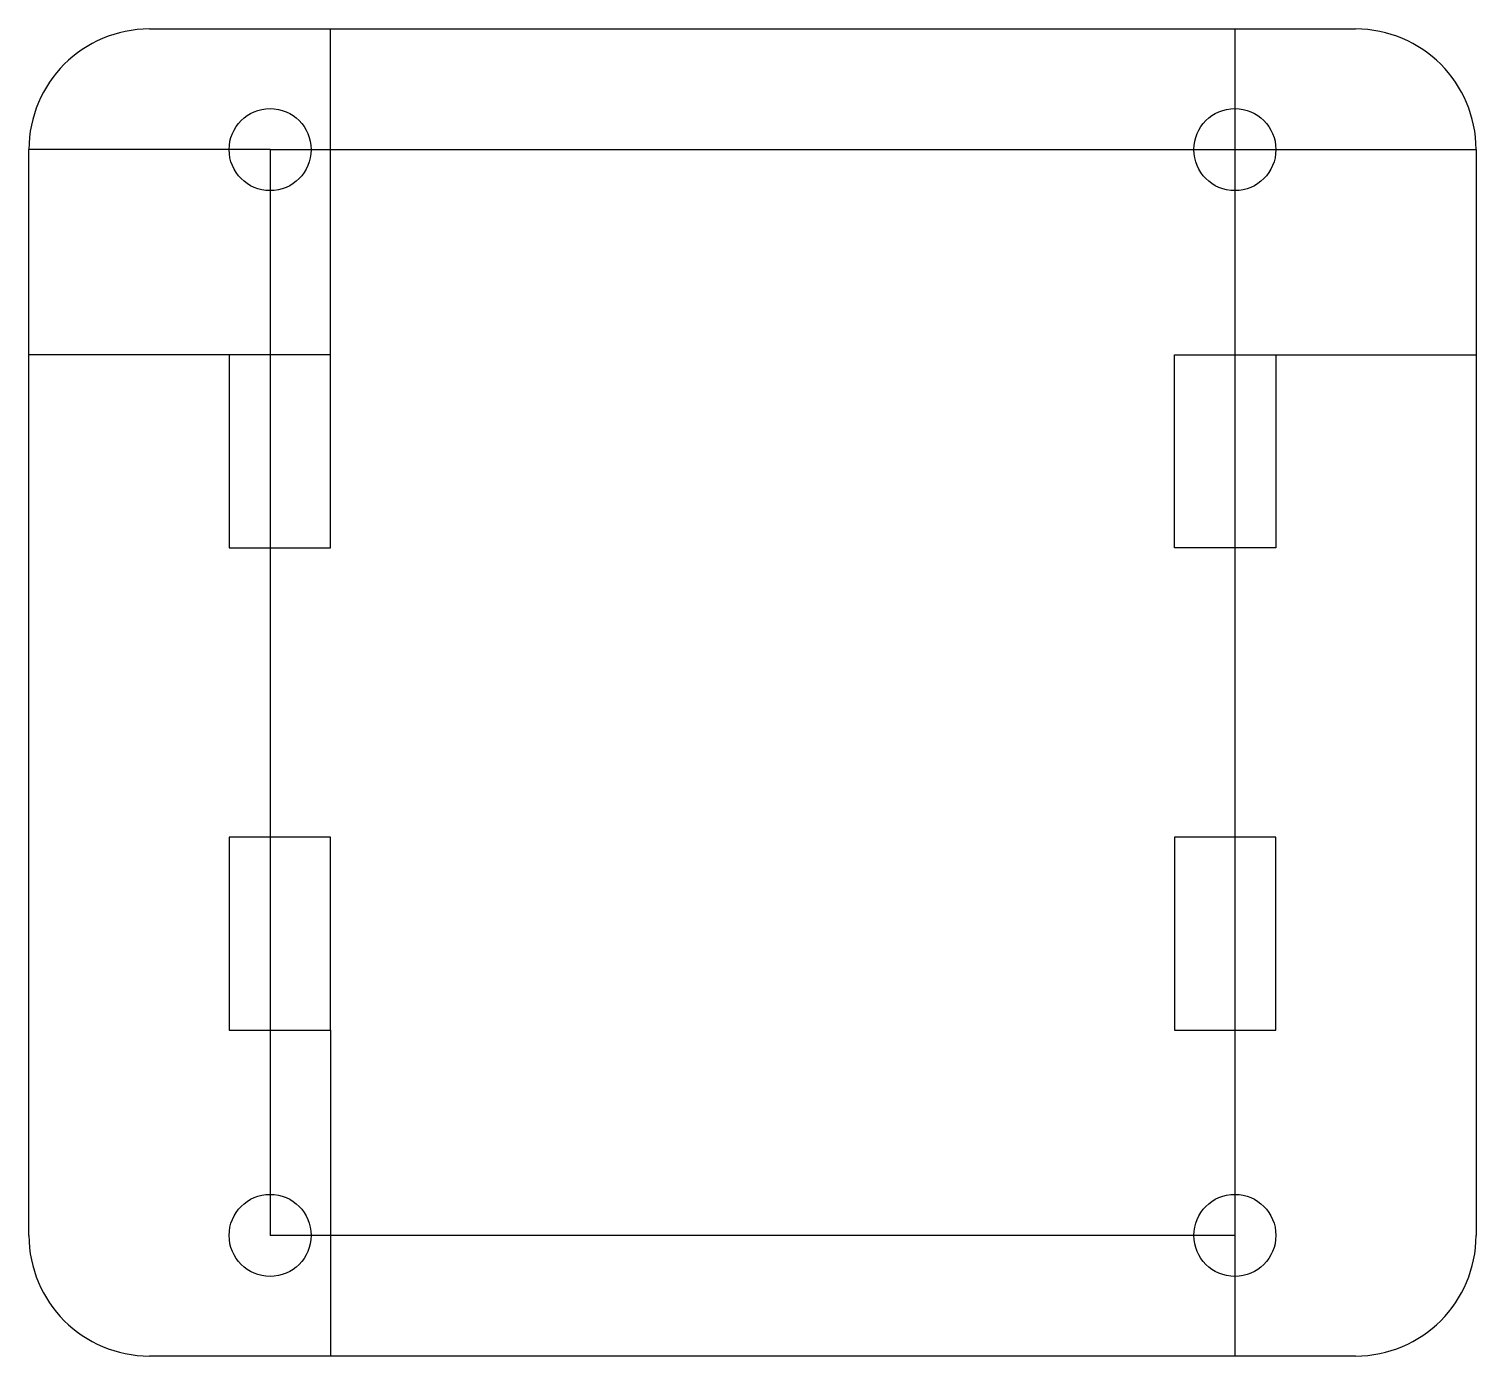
# Model space of a CAD drawing. Header units: millimetres. Extents: x -40 to 20, y -31 to 24.
import ezdxf

# ---------------------------------------------------------------- set-up
doc = ezdxf.new("R2010")
doc.units = ezdxf.units.MM
doc.layers.get('0').update_dxf_attribs({"linetype": 'CONTINUOUS'})

msp = doc.modelspace()

# ---------------------------------------------------------------- linework, layer by layer
for p, q in [((-35, 24), (15, 24)), ((-27.5, 10.5), (-27.5, 24)), ((10, 24), (10, 19)), ((-40, -26), (-40, 19)), ((-30, 19), (-40, 19)), ((-30, 19), (-30, -26)), ((-30, 19), (10, 19)), ((10, 19), (20, 19)), ((10, 19), (10, -26)), ((20, 19), (20, -26)), ((-31.7, 10.5), (-40, 10.5)), ((11.7, 10.5), (20, 10.5)), ((-27.5, -17.5), (-27.5, -31)), ((-30, -26), (-30, -26.002)), ((10, -26), (-30, -26)), ((10, -26), (10, -31)), ((15, -31), (-35, -31))]:
    msp.add_line(p, q)
for points in [[(-27.5, 10.5), (-31.7, 10.5), (-31.7, 2.5), (-27.5, 2.5)], [(11.7, 2.5), (7.5, 2.5), (7.5, 10.5), (11.7, 10.5)], [(-27.5, -9.5), (-31.7, -9.5), (-31.7, -17.5), (-27.5, -17.5)], [(11.7, -9.5), (7.5, -9.5), (7.5, -17.5), (11.7, -17.5)]]:
    msp.add_lwpolyline(points, close=True)
for centre in [(-30, 19), (10, 19), (-30, -26), (10, -26)]:
    msp.add_circle(centre, 1.7)
for centre, start, end in [((-35, 19), 90, 180), ((15, 19), 0, 90), ((-35, -26), 180, 270), ((15, -26), -90, 0)]:
    msp.add_arc(centre, 5, start, end)

doc.saveas('drawing.dxf')
